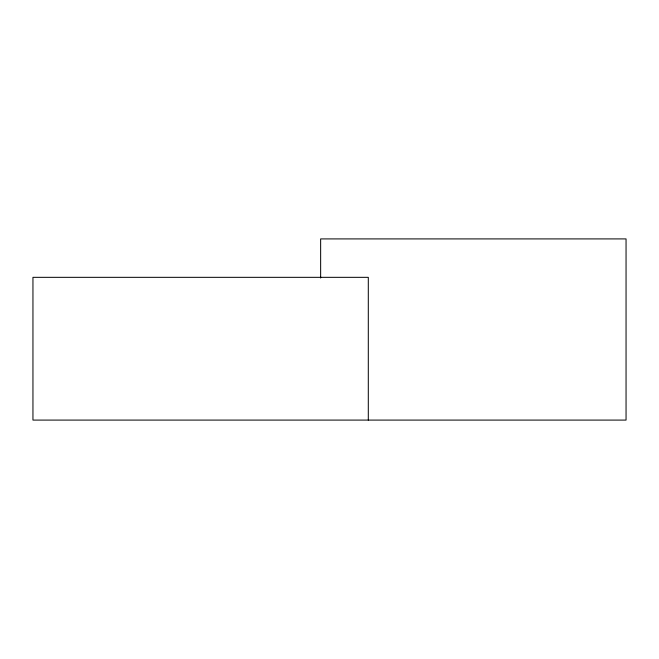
<?xml version="1.0" encoding="UTF-8"?>
<svg xmlns="http://www.w3.org/2000/svg" width="659" height="659" viewBox="0 0 659 659"><rect width="100%" height="100%" fill="white"/><g stroke="black" fill="none" stroke-linecap="round" stroke-linejoin="round"><path stroke-width="0.99" d="M368.299 420.088L368.299 277.332L32.95 277.332L32.95 420.088L626.05 420.088L626.05 238.912L320.645 238.912L320.645 278.032"/></g></svg>
